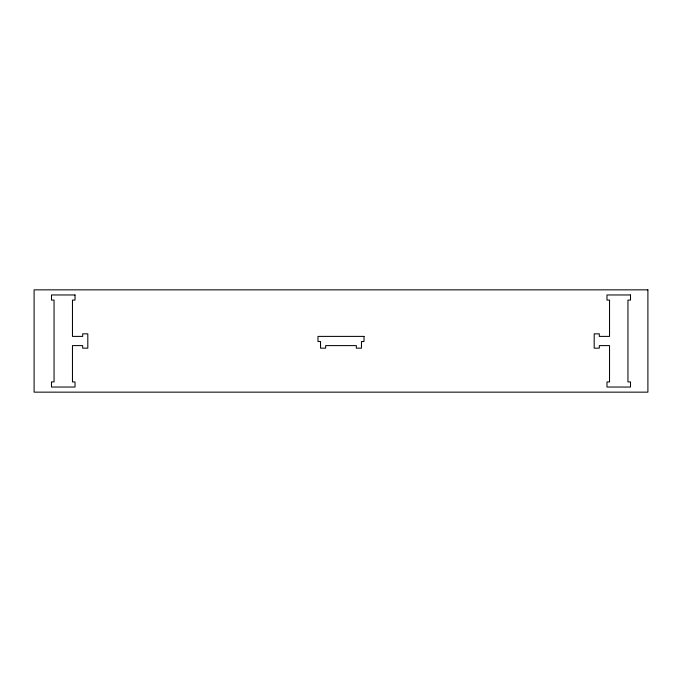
<?xml version="1.0" encoding="UTF-8"?>
<svg xmlns="http://www.w3.org/2000/svg" width="682" height="682" viewBox="0 0 682 682"><rect width="100%" height="100%" fill="white"/><g stroke="black" fill="none" stroke-linecap="round" stroke-linejoin="round"><path stroke-width="1.02" d="M647.9 289.85L34.1 289.85L34.1 392.15L647.9 392.15L647.9 289.85M75.02 294.965L51.491 294.965L51.491 300.08L54.049 300.08L54.049 381.92L51.491 381.92L51.491 387.035L75.02 387.035L75.02 381.92L72.463 381.92L72.463 345.603L82.693 345.603L82.693 348.161L87.808 348.161L87.808 333.839L82.693 333.839L82.693 336.397L72.463 336.397L72.463 300.08L75.02 300.08L75.02 294.965M630.509 294.965L606.98 294.965L606.98 300.08L609.538 300.08L609.538 336.397L599.308 336.397L599.308 333.839L594.192 333.839L594.192 348.161L599.308 348.161L599.308 345.603L609.538 345.603L609.538 381.92L606.98 381.92L606.98 387.035L630.509 387.035L630.509 381.92L627.952 381.92L627.952 300.08L630.509 300.08L630.509 294.965M364.018 336.397L317.983 336.397L317.983 341.512L320.54 341.512L320.54 348.161L325.655 348.161L325.655 345.603L356.345 345.603L356.345 348.161L361.46 348.161L361.46 341.512L364.018 341.512L364.018 336.397"/></g></svg>
